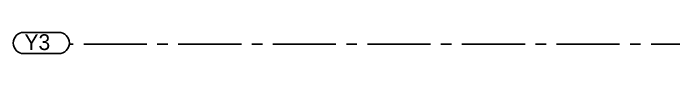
# Model space of a CAD drawing. Header units: millimetres. Extents: x 1066295 to 1300022, y -5734212 to -5454663.
# Drawn here: x 1179742 to 1187601, y -5727407 to -5727156 of the extents above; entities that cross this region are included whole.
import ezdxf

# ---------------------------------------------------------------- set-up
doc = ezdxf.new("R2010")
doc.units = ezdxf.units.MM
doc.header["$LTSCALE"] = 1000
doc.header["$MEASUREMENT"] = 0
for name, pattern in [('AUDIT_D_120904163729-0', [0]), ('T9_KEY PLAN(TYPICAL FLOOR)$0$T8_REFUGE COLUMNS$0$AUDIT_D_120904163729-0', [0]), ('T9_KEY PLAN(TYPICAL FLOOR)$0$T8_REFUGE COLUMNS$0$CENTER2', [1.125, 0.75, -0.125, 0.125, -0.125])]:
    doc.linetypes.add(name, pattern=pattern)
doc.layers.get('0').update_dxf_attribs({"linetype": 'AUDIT_D_120904163729-0'})
doc.layers.add('T9_KEY PLAN(TYPICAL FLOOR)$0$T8(T9 IS SIMILAR)$0$D&W', color=8, linetype='Continuous', lineweight=25)
for name, color, linetype in [('T9_KEY PLAN(TYPICAL FLOOR)$0$T8_REFUGE COLUMNS$0$A-CENTERLINE', 193, 'T9_KEY PLAN(TYPICAL FLOOR)$0$T8_REFUGE COLUMNS$0$CENTER2'), ('T9_KEY PLAN(TYPICAL FLOOR)$0$T8_REFUGE COLUMNS$0$A-COLUMN GRID NUMBERING', 4, 'T9_KEY PLAN(TYPICAL FLOOR)$0$T8_REFUGE COLUMNS$0$AUDIT_D_120904163729-0'), ('T9_KEY PLAN(TYPICAL FLOOR)$0$T8_TYPICAL COLUMNS$0$A-RCC COLS', 3, 'Continuous')]:
    doc.layers.add(name, color=color, linetype=linetype)
doc.styles.add('T9_KEY PLAN(TYPICAL FLOOR)$0$T8_REFUGE COLUMNS$0$STANDARD', font='GOTHIC.TTF')

# ---------------------------------------------------------------- blocks, each defined once
blk = doc.blocks.new('T9_KEY PLAN(TYPICAL FLOOR)$0$T8_REFUGE COLUMNS')
at = {"layer": 'T9_KEY PLAN(TYPICAL FLOOR)$0$T8_REFUGE COLUMNS$0$A-CENTERLINE'}
blk.add_line((1217951.3, -5724897.4), (1182156.9, -5724897.4), dxfattribs=at)
at = {"layer": 'T9_KEY PLAN(TYPICAL FLOOR)$0$T8_REFUGE COLUMNS$0$A-COLUMN GRID NUMBERING', "linetype": 'ByBlock'}
blk.add_lwpolyline([(1181612.7, -5725009.8, -1), (1181612.7, -5724758.2), (1182028.9, -5724758.2, -1), (1182028.9, -5725009.8)], format="xyb", close=True, dxfattribs=at)
at = {"layer": 'T9_KEY PLAN(TYPICAL FLOOR)$0$T8_REFUGE COLUMNS$0$A-COLUMN GRID NUMBERING', "linetype": 'ByBlock', "insert": (1181620.2, -5724780.1), "char_height": 187.5, "attachment_point": 1, "style": 'T9_KEY PLAN(TYPICAL FLOOR)$0$T8_REFUGE COLUMNS$0$STANDARD'}
blk.add_mtext_dynamic_manual_height_columns('Y3', width=444.685, gutter_width=500, heights=[0], dxfattribs=at)
blk = doc.blocks.new('T9_KEY PLAN(TYPICAL FLOOR)$0$T8_TYPICAL COLUMNS')
at = {"layer": 'T9_KEY PLAN(TYPICAL FLOOR)$0$T8_TYPICAL COLUMNS$0$A-RCC COLS', "linetype": 'ByBlock'}
blk.add_blockref('T9_KEY PLAN(TYPICAL FLOOR)$0$T8_REFUGE COLUMNS', (0, 0), dxfattribs=at)
blk = doc.blocks.new('T9_KEY PLAN(TYPICAL FLOOR)')
at = {"layer": 'T9_KEY PLAN(TYPICAL FLOOR)$0$T8(T9 IS SIMILAR)$0$D&W', "color": 8, "linetype": 'ByBlock'}
blk.add_blockref('T9_KEY PLAN(TYPICAL FLOOR)$0$T8_TYPICAL COLUMNS', (0, 0), dxfattribs=at)
blk = doc.blocks.new('T9_PROFILE SECTIONS')
at = {"linetype": 'ByBlock'}
blk.add_blockref('T9_KEY PLAN(TYPICAL FLOOR)', (0.1954, 0.8356), dxfattribs=at)

msp = doc.modelspace()

# ---------------------------------------------------------------- block references
at = {"linetype": 'ByBlock'}
msp.add_blockref('T9_PROFILE SECTIONS', (-1745.2, -2398.4, 0.4), dxfattribs=at)

doc.saveas('drawing.dxf')
